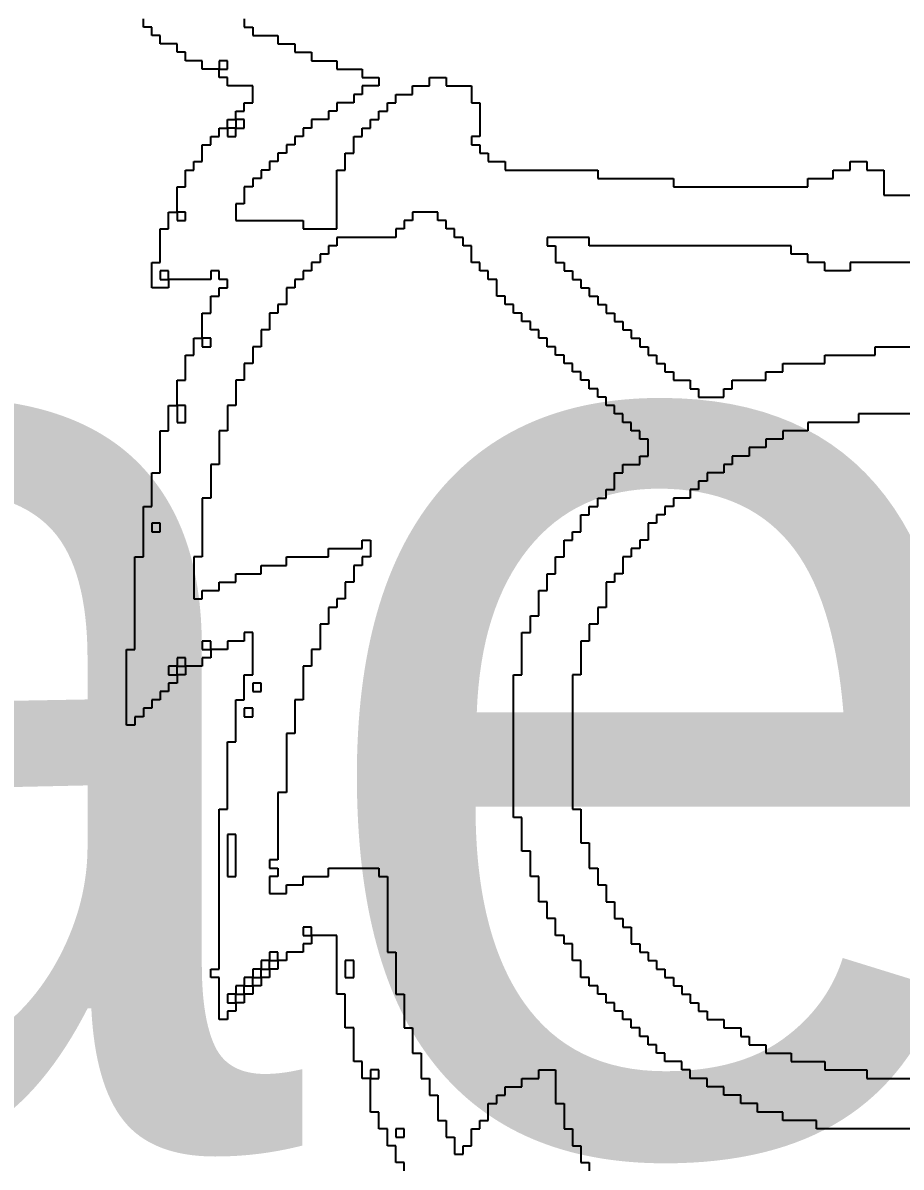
# Model space of a CAD drawing. Header units: millimetres. Extents: x -0.02 to 3.96, y -0.02 to 1.99.
# Drawn here: x 0.2186 to 0.2916, y 0.3942 to 0.4894 of the extents above; entities that cross this region are included whole.
import ezdxf

# ---------------------------------------------------------------- set-up
doc = ezdxf.new("R2010")
doc.units = ezdxf.units.MM
doc.header["$MEASUREMENT"] = 0
doc.layers.add('BottomOverlay', color=54, linetype='Continuous')
doc.layers.add('TopOverlay', color=2, linetype='Continuous')
doc.styles.add('SciFly', font='', dxfattribs={"height": 0.2})
doc.styles.get('SciFly').set_extended_font_data('SciFly')

msp = doc.modelspace()

# ---------------------------------------------------------------- linework, layer by layer
at = {"layer": 'BottomOverlay'}
for p, q in [((0.2286, 0.4891), (0.2286, 0.4898)), ((0.237, 0.4898), (0.237, 0.4891)), ((0.2293, 0.4891), (0.2286, 0.4891)), ((0.2293, 0.4884), (0.2293, 0.4891)), ((0.237, 0.4891), (0.2377, 0.4891)), ((0.2377, 0.4891), (0.2377, 0.4884)), ((0.23, 0.4884), (0.2293, 0.4884)), ((0.23, 0.4877), (0.23, 0.4884)), ((0.2314, 0.4877), (0.23, 0.4877)), ((0.2314, 0.487), (0.2314, 0.4877)), ((0.2377, 0.4884), (0.2398, 0.4884)), ((0.2398, 0.4884), (0.2398, 0.4877)), ((0.2398, 0.4877), (0.2412, 0.4877)), ((0.2412, 0.4877), (0.2412, 0.487)), ((0.2321, 0.487), (0.2314, 0.487)), ((0.2321, 0.4863), (0.2321, 0.487)), ((0.2412, 0.487), (0.2426, 0.487)), ((0.2426, 0.487), (0.2426, 0.4863)), ((0.2335, 0.4863), (0.2321, 0.4863)), ((0.2335, 0.4856), (0.2335, 0.4863)), ((0.2356, 0.4863), (0.2349, 0.4863)), ((0.2349, 0.4863), (0.2349, 0.4856)), ((0.2356, 0.4856), (0.2356, 0.4863)), ((0.2426, 0.4863), (0.2447, 0.4863)), ((0.2447, 0.4863), (0.2447, 0.4856)), ((0.2349, 0.4856), (0.2335, 0.4856)), ((0.2349, 0.4849), (0.2349, 0.4856)), ((0.2349, 0.4856), (0.2356, 0.4856)), ((0.2356, 0.4849), (0.2349, 0.4849)), ((0.2356, 0.4842), (0.2356, 0.4849)), ((0.2447, 0.4856), (0.2468, 0.4856)), ((0.2468, 0.4856), (0.2468, 0.4849)), ((0.2468, 0.4849), (0.2482, 0.4849)), ((0.2482, 0.4849), (0.2482, 0.4842)), ((0.2524, 0.4842), (0.2524, 0.4849)), ((0.2524, 0.4849), (0.2538, 0.4849)), ((0.2538, 0.4849), (0.2538, 0.4842)), ((0.2377, 0.4842), (0.2356, 0.4842)), ((0.2377, 0.4835), (0.2377, 0.4842)), ((0.2482, 0.4842), (0.2468, 0.4842)), ((0.2468, 0.4842), (0.2468, 0.4835)), ((0.251, 0.4835), (0.251, 0.4842)), ((0.251, 0.4842), (0.2524, 0.4842)), ((0.2538, 0.4842), (0.2559, 0.4842)), ((0.2559, 0.4842), (0.2559, 0.4835)), ((0.2377, 0.4828), (0.2377, 0.4835)), ((0.2468, 0.4835), (0.2461, 0.4835)), ((0.2461, 0.4835), (0.2461, 0.4828)), ((0.2496, 0.4828), (0.2496, 0.4835)), ((0.2496, 0.4835), (0.251, 0.4835)), ((0.2559, 0.4835), (0.2559, 0.4828)), ((0.2363, 0.4814), (0.2363, 0.4821)), ((0.2363, 0.4821), (0.237, 0.4821)), ((0.237, 0.4821), (0.237, 0.4828)), ((0.237, 0.4828), (0.2377, 0.4828)), ((0.2447, 0.4821), (0.244, 0.4821)), ((0.244, 0.4821), (0.244, 0.4814)), ((0.2461, 0.4828), (0.2447, 0.4828)), ((0.2447, 0.4828), (0.2447, 0.4821)), ((0.2482, 0.4814), (0.2482, 0.4821)), ((0.2482, 0.4821), (0.2489, 0.4821)), ((0.2489, 0.4821), (0.2489, 0.4828)), ((0.2489, 0.4828), (0.2496, 0.4828)), ((0.2559, 0.4828), (0.2566, 0.4828)), ((0.2566, 0.4828), (0.2566, 0.4821)), ((0.2566, 0.4821), (0.2566, 0.4814)), ((0.2356, 0.4807), (0.2356, 0.4814)), ((0.2356, 0.4814), (0.2363, 0.4814)), ((0.2363, 0.4814), (0.2363, 0.4807)), ((0.237, 0.4814), (0.2363, 0.4814)), ((0.237, 0.4807), (0.237, 0.4814)), ((0.244, 0.4814), (0.2426, 0.4814)), ((0.2426, 0.4814), (0.2426, 0.4807)), ((0.2475, 0.4807), (0.2475, 0.4814)), ((0.2475, 0.4814), (0.2482, 0.4814)), ((0.2566, 0.4814), (0.2566, 0.4807)), ((0.2342, 0.4793), (0.2342, 0.48)), ((0.2342, 0.48), (0.2349, 0.48)), ((0.2349, 0.48), (0.2349, 0.4807)), ((0.2349, 0.4807), (0.2356, 0.4807)), ((0.2356, 0.4807), (0.2356, 0.48)), ((0.2363, 0.4807), (0.2356, 0.4807)), ((0.2356, 0.48), (0.2363, 0.48)), ((0.2363, 0.48), (0.2363, 0.4807)), ((0.2363, 0.4807), (0.237, 0.4807)), ((0.2419, 0.48), (0.2412, 0.48)), ((0.2412, 0.48), (0.2412, 0.4793)), ((0.2426, 0.4807), (0.2419, 0.4807)), ((0.2419, 0.4807), (0.2419, 0.48)), ((0.2461, 0.4793), (0.2461, 0.48)), ((0.2461, 0.48), (0.2468, 0.48)), ((0.2468, 0.48), (0.2468, 0.4807)), ((0.2468, 0.4807), (0.2475, 0.4807)), ((0.2566, 0.48), (0.2559, 0.48)), ((0.2559, 0.48), (0.2559, 0.4793)), ((0.2566, 0.4807), (0.2566, 0.48)), ((0.2335, 0.4786), (0.2335, 0.4793)), ((0.2335, 0.4793), (0.2342, 0.4793)), ((0.2412, 0.4793), (0.2405, 0.4793)), ((0.2405, 0.4793), (0.2405, 0.4786)), ((0.2461, 0.4786), (0.2461, 0.4793)), ((0.2559, 0.4793), (0.2566, 0.4793)), ((0.2566, 0.4793), (0.2566, 0.4786)), ((0.2335, 0.4779), (0.2335, 0.4786)), ((0.2405, 0.4786), (0.2398, 0.4786)), ((0.2398, 0.4786), (0.2398, 0.4779)), ((0.2454, 0.4779), (0.2454, 0.4786)), ((0.2454, 0.4786), (0.2461, 0.4786)), ((0.2566, 0.4786), (0.2573, 0.4786)), ((0.2573, 0.4786), (0.2573, 0.4779)), ((0.2321, 0.4765), (0.2321, 0.4772)), ((0.2321, 0.4772), (0.2328, 0.4772)), ((0.2328, 0.4772), (0.2328, 0.4779)), ((0.2328, 0.4779), (0.2335, 0.4779)), ((0.2391, 0.4772), (0.2384, 0.4772)), ((0.2384, 0.4772), (0.2384, 0.4765)), ((0.2398, 0.4779), (0.2391, 0.4779)), ((0.2391, 0.4779), (0.2391, 0.4772)), ((0.2447, 0.4765), (0.2447, 0.4772)), ((0.2447, 0.4772), (0.2454, 0.4772)), ((0.2454, 0.4772), (0.2454, 0.4779)), ((0.2573, 0.4779), (0.2587, 0.4779)), ((0.2587, 0.4779), (0.2587, 0.4772)), ((0.2587, 0.4772), (0.2664, 0.4772)), ((0.2664, 0.4772), (0.2664, 0.4765)), ((0.286, 0.4765), (0.286, 0.4772)), ((0.286, 0.4772), (0.2874, 0.4772)), ((0.2874, 0.4772), (0.2874, 0.4779)), ((0.2874, 0.4779), (0.2888, 0.4779)), ((0.2888, 0.4779), (0.2888, 0.4772)), ((0.2888, 0.4772), (0.2902, 0.4772)), ((0.2902, 0.4772), (0.2902, 0.4765)), ((0.2321, 0.4758), (0.2321, 0.4765)), ((0.2384, 0.4765), (0.2377, 0.4765)), ((0.2377, 0.4765), (0.2377, 0.4758)), ((0.2447, 0.4758), (0.2447, 0.4765)), ((0.2664, 0.4765), (0.2727, 0.4765)), ((0.2727, 0.4765), (0.2727, 0.4758)), ((0.2839, 0.4758), (0.2839, 0.4765)), ((0.2839, 0.4765), (0.286, 0.4765)), ((0.2902, 0.4765), (0.2902, 0.4758)), ((0.2314, 0.4751), (0.2314, 0.4758)), ((0.2314, 0.4758), (0.2321, 0.4758)), ((0.2377, 0.4758), (0.237, 0.4758)), ((0.237, 0.4758), (0.237, 0.4751)), ((0.2447, 0.4751), (0.2447, 0.4758)), ((0.2727, 0.4758), (0.2839, 0.4758)), ((0.2902, 0.4758), (0.2902, 0.4751)), ((0.2314, 0.4744), (0.2314, 0.4751)), ((0.2314, 0.4737), (0.2314, 0.4744)), ((0.237, 0.4744), (0.2363, 0.4744)), ((0.2363, 0.4744), (0.2363, 0.4737)), ((0.237, 0.4751), (0.237, 0.4744)), ((0.2447, 0.4744), (0.2447, 0.4751)), ((0.2447, 0.4737), (0.2447, 0.4744)), ((0.2902, 0.4751), (0.2951, 0.4751)), ((0.2307, 0.473), (0.2307, 0.4737)), ((0.2307, 0.4737), (0.2314, 0.4737)), ((0.2314, 0.4737), (0.2314, 0.473)), ((0.2321, 0.4737), (0.2314, 0.4737)), ((0.2321, 0.473), (0.2321, 0.4737)), ((0.2363, 0.4737), (0.2363, 0.473)), ((0.2447, 0.473), (0.2447, 0.4737)), ((0.2531, 0.4737), (0.251, 0.4737)), ((0.251, 0.4737), (0.251, 0.473)), ((0.2531, 0.473), (0.2531, 0.4737)), ((0.2307, 0.4723), (0.2307, 0.473)), ((0.2314, 0.473), (0.2321, 0.473)), ((0.2363, 0.473), (0.2419, 0.473)), ((0.2419, 0.473), (0.2419, 0.4723)), ((0.2447, 0.4723), (0.2447, 0.473)), ((0.251, 0.473), (0.2503, 0.473)), ((0.2503, 0.473), (0.2503, 0.4723)), ((0.2538, 0.473), (0.2531, 0.473)), ((0.2538, 0.4723), (0.2538, 0.473)), ((0.23, 0.4716), (0.23, 0.4723)), ((0.23, 0.4723), (0.2307, 0.4723)), ((0.23, 0.4709), (0.23, 0.4716)), ((0.2419, 0.4723), (0.2447, 0.4723)), ((0.2496, 0.4716), (0.2447, 0.4716)), ((0.2447, 0.4716), (0.2447, 0.4709)), ((0.2503, 0.4723), (0.2496, 0.4723)), ((0.2496, 0.4723), (0.2496, 0.4716)), ((0.2545, 0.4723), (0.2538, 0.4723)), ((0.2545, 0.4716), (0.2545, 0.4723)), ((0.2552, 0.4716), (0.2545, 0.4716)), ((0.2552, 0.4709), (0.2552, 0.4716)), ((0.2657, 0.4716), (0.2622, 0.4716)), ((0.2622, 0.4716), (0.2622, 0.4709)), ((0.2657, 0.4709), (0.2657, 0.4716)), ((0.23, 0.4702), (0.23, 0.4709)), ((0.2447, 0.4709), (0.244, 0.4709)), ((0.244, 0.4709), (0.244, 0.4702)), ((0.2559, 0.4709), (0.2552, 0.4709)), ((0.2559, 0.4702), (0.2559, 0.4709)), ((0.2622, 0.4709), (0.2629, 0.4709)), ((0.2629, 0.4709), (0.2629, 0.4702)), ((0.2825, 0.4709), (0.2657, 0.4709)), ((0.2825, 0.4702), (0.2825, 0.4709)), ((0.23, 0.4695), (0.23, 0.4702)), ((0.244, 0.4702), (0.2433, 0.4702)), ((0.2433, 0.4702), (0.2433, 0.4695)), ((0.2559, 0.4695), (0.2559, 0.4702)), ((0.2629, 0.4702), (0.2629, 0.4695)), ((0.2839, 0.4702), (0.2825, 0.4702)), ((0.2839, 0.4695), (0.2839, 0.4702)), ((0.2293, 0.4688), (0.2293, 0.4695)), ((0.2293, 0.4695), (0.23, 0.4695)), ((0.2293, 0.4681), (0.2293, 0.4688)), ((0.2307, 0.4688), (0.23, 0.4688)), ((0.23, 0.4688), (0.23, 0.4681)), ((0.2307, 0.4681), (0.2307, 0.4688)), ((0.2349, 0.4688), (0.2342, 0.4688)), ((0.2342, 0.4688), (0.2342, 0.4681)), ((0.2349, 0.4681), (0.2349, 0.4688)), ((0.2426, 0.4688), (0.2419, 0.4688)), ((0.2419, 0.4688), (0.2419, 0.4681)), ((0.2433, 0.4695), (0.2426, 0.4695)), ((0.2426, 0.4695), (0.2426, 0.4688)), ((0.2566, 0.4695), (0.2559, 0.4695)), ((0.2566, 0.4688), (0.2566, 0.4695)), ((0.2573, 0.4688), (0.2566, 0.4688)), ((0.2573, 0.4681), (0.2573, 0.4688)), ((0.2629, 0.4695), (0.2636, 0.4695)), ((0.2636, 0.4695), (0.2636, 0.4688)), ((0.2636, 0.4688), (0.2643, 0.4688)), ((0.2643, 0.4688), (0.2643, 0.4681)), ((0.2853, 0.4695), (0.2839, 0.4695)), ((0.2853, 0.4688), (0.2853, 0.4695)), ((0.2874, 0.4688), (0.2853, 0.4688)), ((0.2958, 0.4695), (0.2874, 0.4695)), ((0.2874, 0.4695), (0.2874, 0.4688)), ((0.2293, 0.4674), (0.2293, 0.4681)), ((0.23, 0.4681), (0.2307, 0.4681)), ((0.2342, 0.4681), (0.2307, 0.4681)), ((0.2307, 0.4681), (0.2307, 0.4674)), ((0.2356, 0.4681), (0.2349, 0.4681)), ((0.2356, 0.4674), (0.2356, 0.4681)), ((0.2419, 0.4681), (0.2412, 0.4681)), ((0.2412, 0.4681), (0.2412, 0.4674)), ((0.258, 0.4681), (0.2573, 0.4681)), ((0.258, 0.4674), (0.258, 0.4681)), ((0.2643, 0.4681), (0.265, 0.4681)), ((0.265, 0.4681), (0.265, 0.4674)), ((0.2307, 0.4674), (0.2293, 0.4674)), ((0.2342, 0.466), (0.2342, 0.4667)), ((0.2342, 0.4667), (0.2349, 0.4667)), ((0.2349, 0.4667), (0.2349, 0.4674)), ((0.2349, 0.4674), (0.2356, 0.4674)), ((0.2412, 0.4674), (0.2405, 0.4674)), ((0.2405, 0.4674), (0.2405, 0.4667)), ((0.2405, 0.4667), (0.2405, 0.466)), ((0.258, 0.4667), (0.258, 0.4674)), ((0.2587, 0.4667), (0.258, 0.4667)), ((0.2587, 0.466), (0.2587, 0.4667)), ((0.265, 0.4674), (0.2657, 0.4674)), ((0.2657, 0.4674), (0.2657, 0.4667)), ((0.2657, 0.4667), (0.2664, 0.4667)), ((0.2664, 0.4667), (0.2664, 0.466)), ((0.2342, 0.4653), (0.2342, 0.466)), ((0.2405, 0.466), (0.2398, 0.466)), ((0.2398, 0.466), (0.2398, 0.4653)), ((0.2594, 0.466), (0.2587, 0.466)), ((0.2594, 0.4653), (0.2594, 0.466)), ((0.2664, 0.466), (0.2671, 0.466)), ((0.2671, 0.466), (0.2671, 0.4653)), ((0.2335, 0.4646), (0.2335, 0.4653)), ((0.2335, 0.4653), (0.2342, 0.4653)), ((0.2398, 0.4653), (0.2391, 0.4653)), ((0.2391, 0.4653), (0.2391, 0.4646)), ((0.2601, 0.4653), (0.2594, 0.4653)), ((0.2601, 0.4646), (0.2601, 0.4653)), ((0.2671, 0.4653), (0.2678, 0.4653)), ((0.2678, 0.4653), (0.2678, 0.4646)), ((0.2335, 0.4639), (0.2335, 0.4646)), ((0.2335, 0.4632), (0.2335, 0.4639)), ((0.2391, 0.4639), (0.2384, 0.4639)), ((0.2384, 0.4639), (0.2384, 0.4632)), ((0.2391, 0.4646), (0.2391, 0.4639)), ((0.2608, 0.4646), (0.2601, 0.4646)), ((0.2608, 0.4639), (0.2608, 0.4646)), ((0.2615, 0.4639), (0.2608, 0.4639)), ((0.2615, 0.4632), (0.2615, 0.4639)), ((0.2678, 0.4646), (0.2685, 0.4646)), ((0.2685, 0.4646), (0.2685, 0.4639)), ((0.2685, 0.4639), (0.2692, 0.4639)), ((0.2692, 0.4639), (0.2692, 0.4632)), ((0.2328, 0.4625), (0.2328, 0.4632)), ((0.2328, 0.4632), (0.2335, 0.4632)), ((0.2335, 0.4632), (0.2335, 0.4625)), ((0.2342, 0.4632), (0.2335, 0.4632)), ((0.2342, 0.4625), (0.2342, 0.4632)), ((0.2384, 0.4632), (0.2384, 0.4625)), ((0.2622, 0.4632), (0.2615, 0.4632)), ((0.2622, 0.4625), (0.2622, 0.4632)), ((0.2692, 0.4632), (0.2699, 0.4632)), ((0.2699, 0.4632), (0.2699, 0.4625)), ((0.2328, 0.4618), (0.2328, 0.4625)), ((0.2335, 0.4625), (0.2342, 0.4625)), ((0.2384, 0.4625), (0.2377, 0.4625)), ((0.2377, 0.4625), (0.2377, 0.4618)), ((0.2629, 0.4625), (0.2622, 0.4625)), ((0.2629, 0.4618), (0.2629, 0.4625)), ((0.2699, 0.4625), (0.2706, 0.4625)), ((0.2706, 0.4625), (0.2706, 0.4618)), ((0.2895, 0.4618), (0.2895, 0.4625)), ((0.2895, 0.4625), (0.2937, 0.4625)), ((0.2321, 0.4611), (0.2321, 0.4618)), ((0.2321, 0.4618), (0.2328, 0.4618)), ((0.2321, 0.4604), (0.2321, 0.4611)), ((0.2377, 0.4611), (0.237, 0.4611)), ((0.237, 0.4611), (0.237, 0.4604)), ((0.2377, 0.4618), (0.2377, 0.4611)), ((0.2636, 0.4618), (0.2629, 0.4618)), ((0.2636, 0.4611), (0.2636, 0.4618)), ((0.2643, 0.4611), (0.2636, 0.4611)), ((0.2643, 0.4604), (0.2643, 0.4611)), ((0.2706, 0.4618), (0.2713, 0.4618)), ((0.2713, 0.4618), (0.2713, 0.4611)), ((0.2713, 0.4611), (0.272, 0.4611)), ((0.272, 0.4611), (0.272, 0.4604)), ((0.2818, 0.4604), (0.2818, 0.4611)), ((0.2818, 0.4611), (0.2853, 0.4611)), ((0.2853, 0.4611), (0.2853, 0.4618)), ((0.2853, 0.4618), (0.2895, 0.4618)), ((0.2321, 0.4597), (0.2321, 0.4604)), ((0.237, 0.4604), (0.237, 0.4597)), ((0.265, 0.4604), (0.2643, 0.4604)), ((0.265, 0.4597), (0.265, 0.4604)), ((0.272, 0.4604), (0.2727, 0.4604)), ((0.2727, 0.4604), (0.2727, 0.4597)), ((0.2804, 0.4597), (0.2804, 0.4604)), ((0.2804, 0.4604), (0.2818, 0.4604)), ((0.2314, 0.459), (0.2314, 0.4597)), ((0.2314, 0.4597), (0.2321, 0.4597)), ((0.237, 0.4597), (0.2363, 0.4597)), ((0.2363, 0.4597), (0.2363, 0.459)), ((0.2657, 0.4597), (0.265, 0.4597)), ((0.2657, 0.459), (0.2657, 0.4597)), ((0.2727, 0.4597), (0.2741, 0.4597)), ((0.2741, 0.4597), (0.2741, 0.459)), ((0.2776, 0.459), (0.2776, 0.4597)), ((0.2776, 0.4597), (0.2804, 0.4597)), ((0.2314, 0.4583), (0.2314, 0.459)), ((0.2314, 0.4576), (0.2314, 0.4583)), ((0.2363, 0.459), (0.2363, 0.4583)), ((0.2363, 0.4583), (0.2363, 0.4576)), ((0.2664, 0.459), (0.2657, 0.459)), ((0.2664, 0.4583), (0.2664, 0.459)), ((0.2671, 0.4583), (0.2664, 0.4583)), ((0.2671, 0.4576), (0.2671, 0.4583)), ((0.2741, 0.459), (0.2748, 0.459)), ((0.2748, 0.459), (0.2748, 0.4583)), ((0.2748, 0.4583), (0.2769, 0.4583)), ((0.2769, 0.4583), (0.2769, 0.459)), ((0.2769, 0.459), (0.2776, 0.459)), ((0.2307, 0.4569), (0.2307, 0.4576)), ((0.2307, 0.4576), (0.2314, 0.4576)), ((0.2314, 0.4576), (0.2314, 0.4569)), ((0.2321, 0.4576), (0.2314, 0.4576)), ((0.2321, 0.4569), (0.2321, 0.4576)), ((0.2363, 0.4576), (0.2356, 0.4576)), ((0.2356, 0.4576), (0.2356, 0.4569)), ((0.2678, 0.4576), (0.2671, 0.4576)), ((0.2678, 0.4569), (0.2678, 0.4576)), ((0.2307, 0.4562), (0.2307, 0.4569)), ((0.2307, 0.4555), (0.2307, 0.4562)), ((0.2314, 0.4569), (0.2314, 0.4562)), ((0.2314, 0.4562), (0.2321, 0.4562)), ((0.2321, 0.4562), (0.2321, 0.4569)), ((0.2356, 0.4569), (0.2356, 0.4562)), ((0.2356, 0.4562), (0.2356, 0.4555)), ((0.2685, 0.4569), (0.2678, 0.4569)), ((0.2685, 0.4562), (0.2685, 0.4569)), ((0.2692, 0.4562), (0.2685, 0.4562)), ((0.2692, 0.4555), (0.2692, 0.4562)), ((0.2881, 0.4562), (0.2839, 0.4562)), ((0.2839, 0.4562), (0.2839, 0.4555)), ((0.2937, 0.4569), (0.2881, 0.4569)), ((0.2881, 0.4569), (0.2881, 0.4562)), ((0.23, 0.4548), (0.23, 0.4555)), ((0.23, 0.4555), (0.2307, 0.4555)), ((0.2356, 0.4555), (0.2349, 0.4555)), ((0.2349, 0.4555), (0.2349, 0.4548)), ((0.2699, 0.4555), (0.2692, 0.4555)), ((0.2699, 0.4548), (0.2699, 0.4555)), ((0.2839, 0.4555), (0.2818, 0.4555)), ((0.2818, 0.4555), (0.2818, 0.4548)), ((0.23, 0.4541), (0.23, 0.4548)), ((0.2349, 0.4548), (0.2349, 0.4541)), ((0.2706, 0.4548), (0.2699, 0.4548)), ((0.2706, 0.4541), (0.2706, 0.4548)), ((0.2818, 0.4548), (0.2804, 0.4548)), ((0.2804, 0.4548), (0.2804, 0.4541)), ((0.23, 0.4534), (0.23, 0.4541)), ((0.23, 0.4527), (0.23, 0.4534)), ((0.2349, 0.4541), (0.2349, 0.4534)), ((0.2349, 0.4534), (0.2349, 0.4527)), ((0.2699, 0.4527), (0.2699, 0.4534)), ((0.2699, 0.4534), (0.2706, 0.4534)), ((0.2706, 0.4534), (0.2706, 0.4541)), ((0.279, 0.4534), (0.2776, 0.4534)), ((0.2776, 0.4534), (0.2776, 0.4527)), ((0.2804, 0.4541), (0.279, 0.4541)), ((0.279, 0.4541), (0.279, 0.4534)), ((0.23, 0.452), (0.23, 0.4527)), ((0.2349, 0.4527), (0.2342, 0.4527)), ((0.2342, 0.4527), (0.2342, 0.452)), ((0.2685, 0.452), (0.2685, 0.4527)), ((0.2685, 0.4527), (0.2699, 0.4527)), ((0.2776, 0.4527), (0.2769, 0.4527)), ((0.2769, 0.4527), (0.2769, 0.452)), ((0.2293, 0.4513), (0.2293, 0.452)), ((0.2293, 0.452), (0.23, 0.452)), ((0.2342, 0.452), (0.2342, 0.4513)), ((0.2678, 0.4513), (0.2678, 0.452)), ((0.2678, 0.452), (0.2685, 0.452)), ((0.2769, 0.452), (0.2755, 0.452)), ((0.2755, 0.452), (0.2755, 0.4513)), ((0.2293, 0.4506), (0.2293, 0.4513)), ((0.2293, 0.4499), (0.2293, 0.4506)), ((0.2342, 0.4513), (0.2342, 0.4506)), ((0.2342, 0.4506), (0.2342, 0.4499)), ((0.2671, 0.4499), (0.2671, 0.4506)), ((0.2671, 0.4506), (0.2678, 0.4506)), ((0.2678, 0.4506), (0.2678, 0.4513)), ((0.2748, 0.4506), (0.2741, 0.4506)), ((0.2741, 0.4506), (0.2741, 0.4499)), ((0.2755, 0.4513), (0.2748, 0.4513)), ((0.2748, 0.4513), (0.2748, 0.4506)), ((0.2293, 0.4492), (0.2293, 0.4499)), ((0.2342, 0.4499), (0.2335, 0.4499)), ((0.2335, 0.4499), (0.2335, 0.4492)), ((0.2664, 0.4492), (0.2664, 0.4499)), ((0.2664, 0.4499), (0.2671, 0.4499)), ((0.2741, 0.4499), (0.2727, 0.4499)), ((0.2727, 0.4499), (0.2727, 0.4492)), ((0.2286, 0.4485), (0.2286, 0.4492)), ((0.2286, 0.4492), (0.2293, 0.4492)), ((0.2335, 0.4492), (0.2335, 0.4485)), ((0.2657, 0.4485), (0.2657, 0.4492)), ((0.2657, 0.4492), (0.2664, 0.4492)), ((0.2727, 0.4492), (0.272, 0.4492)), ((0.272, 0.4492), (0.272, 0.4485)), ((0.2286, 0.4478), (0.2286, 0.4485)), ((0.2286, 0.4471), (0.2286, 0.4478)), ((0.23, 0.4478), (0.2293, 0.4478)), ((0.2293, 0.4478), (0.2293, 0.4471)), ((0.23, 0.4471), (0.23, 0.4478)), ((0.2335, 0.4485), (0.2335, 0.4478)), ((0.2335, 0.4478), (0.2335, 0.4471)), ((0.265, 0.4478), (0.265, 0.4485)), ((0.265, 0.4485), (0.2657, 0.4485)), ((0.265, 0.4471), (0.265, 0.4478)), ((0.2713, 0.4478), (0.2706, 0.4478)), ((0.2706, 0.4478), (0.2706, 0.4471)), ((0.272, 0.4485), (0.2713, 0.4485)), ((0.2713, 0.4485), (0.2713, 0.4478)), ((0.2286, 0.4464), (0.2286, 0.4471)), ((0.2293, 0.4471), (0.23, 0.4471)), ((0.2335, 0.4471), (0.2335, 0.4464)), ((0.2643, 0.4464), (0.2643, 0.4471)), ((0.2643, 0.4471), (0.265, 0.4471)), ((0.2706, 0.4471), (0.2706, 0.4464)), ((0.2286, 0.4457), (0.2286, 0.4464)), ((0.2286, 0.445), (0.2286, 0.4457)), ((0.2335, 0.4464), (0.2335, 0.4457)), ((0.2335, 0.4457), (0.2335, 0.445)), ((0.244, 0.445), (0.244, 0.4457)), ((0.244, 0.4457), (0.2468, 0.4457)), ((0.2468, 0.4457), (0.2468, 0.4464)), ((0.2468, 0.4464), (0.2475, 0.4464)), ((0.2475, 0.4464), (0.2475, 0.4457)), ((0.2475, 0.4457), (0.2475, 0.445)), ((0.2636, 0.4457), (0.2636, 0.4464)), ((0.2636, 0.4464), (0.2643, 0.4464)), ((0.2636, 0.445), (0.2636, 0.4457)), ((0.2699, 0.4457), (0.2692, 0.4457)), ((0.2692, 0.4457), (0.2692, 0.445)), ((0.2706, 0.4464), (0.2699, 0.4464)), ((0.2699, 0.4464), (0.2699, 0.4457)), ((0.2279, 0.4443), (0.2279, 0.445)), ((0.2279, 0.445), (0.2286, 0.445)), ((0.2335, 0.445), (0.2328, 0.445)), ((0.2328, 0.445), (0.2328, 0.4443)), ((0.2405, 0.4443), (0.2405, 0.445)), ((0.2405, 0.445), (0.244, 0.445)), ((0.2475, 0.445), (0.2468, 0.445)), ((0.2468, 0.445), (0.2468, 0.4443)), ((0.2629, 0.4443), (0.2629, 0.445)), ((0.2629, 0.445), (0.2636, 0.445)), ((0.2692, 0.445), (0.2685, 0.445)), ((0.2685, 0.445), (0.2685, 0.4443)), ((0.2279, 0.4436), (0.2279, 0.4443)), ((0.2328, 0.4443), (0.2328, 0.4436)), ((0.2384, 0.4436), (0.2384, 0.4443)), ((0.2384, 0.4443), (0.2405, 0.4443)), ((0.2468, 0.4443), (0.2461, 0.4443)), ((0.2461, 0.4443), (0.2461, 0.4436)), ((0.2629, 0.4436), (0.2629, 0.4443)), ((0.2685, 0.4443), (0.2685, 0.4436)), ((0.2279, 0.4429), (0.2279, 0.4436)), ((0.2279, 0.4422), (0.2279, 0.4429)), ((0.2328, 0.4436), (0.2328, 0.4429)), ((0.2328, 0.4429), (0.2328, 0.4422)), ((0.2349, 0.4422), (0.2349, 0.4429)), ((0.2349, 0.4429), (0.2363, 0.4429)), ((0.2363, 0.4429), (0.2363, 0.4436)), ((0.2363, 0.4436), (0.2384, 0.4436)), ((0.2461, 0.4429), (0.2454, 0.4429)), ((0.2454, 0.4429), (0.2454, 0.4422)), ((0.2461, 0.4436), (0.2461, 0.4429)), ((0.2622, 0.4429), (0.2622, 0.4436)), ((0.2622, 0.4436), (0.2629, 0.4436)), ((0.2622, 0.4422), (0.2622, 0.4429)), ((0.2678, 0.4429), (0.2671, 0.4429)), ((0.2671, 0.4429), (0.2671, 0.4422)), ((0.2685, 0.4436), (0.2678, 0.4436)), ((0.2678, 0.4436), (0.2678, 0.4429)), ((0.2279, 0.4415), (0.2279, 0.4422)), ((0.2328, 0.4422), (0.2328, 0.4415)), ((0.2335, 0.4415), (0.2335, 0.4422)), ((0.2335, 0.4422), (0.2349, 0.4422)), ((0.2454, 0.4422), (0.2454, 0.4415)), ((0.2615, 0.4415), (0.2615, 0.4422)), ((0.2615, 0.4422), (0.2622, 0.4422)), ((0.2671, 0.4422), (0.2671, 0.4415)), ((0.2279, 0.4408), (0.2279, 0.4415)), ((0.2328, 0.4415), (0.2335, 0.4415)), ((0.2454, 0.4415), (0.2447, 0.4415)), ((0.2447, 0.4415), (0.2447, 0.4408)), ((0.2615, 0.4408), (0.2615, 0.4415)), ((0.2671, 0.4415), (0.2671, 0.4408)), ((0.2279, 0.4401), (0.2279, 0.4408)), ((0.2279, 0.4394), (0.2279, 0.4401)), ((0.2447, 0.4408), (0.244, 0.4408)), ((0.244, 0.4408), (0.244, 0.4401)), ((0.244, 0.4401), (0.244, 0.4394)), ((0.2608, 0.4394), (0.2608, 0.4401)), ((0.2608, 0.4401), (0.2615, 0.4401)), ((0.2615, 0.4401), (0.2615, 0.4408)), ((0.2671, 0.4408), (0.2664, 0.4408)), ((0.2664, 0.4408), (0.2664, 0.4401)), ((0.2664, 0.4401), (0.2664, 0.4394)), ((0.2279, 0.4387), (0.2279, 0.4394)), ((0.244, 0.4394), (0.2433, 0.4394)), ((0.2433, 0.4394), (0.2433, 0.4387)), ((0.2608, 0.4387), (0.2608, 0.4394)), ((0.2664, 0.4394), (0.2657, 0.4394)), ((0.2657, 0.4394), (0.2657, 0.4387)), ((0.2279, 0.438), (0.2279, 0.4387)), ((0.2377, 0.4387), (0.237, 0.4387)), ((0.237, 0.4387), (0.237, 0.438)), ((0.2377, 0.438), (0.2377, 0.4387)), ((0.2433, 0.4387), (0.2433, 0.438)), ((0.2601, 0.438), (0.2601, 0.4387)), ((0.2601, 0.4387), (0.2608, 0.4387)), ((0.2657, 0.4387), (0.2657, 0.438)), ((0.2272, 0.4366), (0.2272, 0.4373)), ((0.2272, 0.4373), (0.2279, 0.4373)), ((0.2279, 0.4373), (0.2279, 0.438)), ((0.2342, 0.438), (0.2335, 0.438)), ((0.2335, 0.438), (0.2335, 0.4373)), ((0.2335, 0.4373), (0.2342, 0.4373)), ((0.2342, 0.4373), (0.2342, 0.438)), ((0.2356, 0.4373), (0.2342, 0.4373)), ((0.2342, 0.4373), (0.2342, 0.4366)), ((0.237, 0.438), (0.2356, 0.438)), ((0.2356, 0.438), (0.2356, 0.4373)), ((0.2377, 0.4373), (0.2377, 0.438)), ((0.2377, 0.4366), (0.2377, 0.4373)), ((0.2433, 0.4373), (0.2426, 0.4373)), ((0.2426, 0.4373), (0.2426, 0.4366)), ((0.2433, 0.438), (0.2433, 0.4373)), ((0.2601, 0.4373), (0.2601, 0.438)), ((0.2601, 0.4366), (0.2601, 0.4373)), ((0.2657, 0.438), (0.265, 0.438)), ((0.265, 0.438), (0.265, 0.4373)), ((0.265, 0.4373), (0.265, 0.4366)), ((0.2272, 0.4359), (0.2272, 0.4366)), ((0.2321, 0.4366), (0.2314, 0.4366)), ((0.2314, 0.4366), (0.2314, 0.4359)), ((0.2321, 0.4359), (0.2321, 0.4366)), ((0.2342, 0.4366), (0.2335, 0.4366)), ((0.2335, 0.4366), (0.2335, 0.4359)), ((0.2377, 0.4359), (0.2377, 0.4366)), ((0.2426, 0.4366), (0.2426, 0.4359)), ((0.2601, 0.4359), (0.2601, 0.4366)), ((0.265, 0.4366), (0.265, 0.4359)), ((0.2272, 0.4352), (0.2272, 0.4359)), ((0.2314, 0.4359), (0.2307, 0.4359)), ((0.2307, 0.4359), (0.2307, 0.4352)), ((0.2314, 0.4359), (0.2321, 0.4359)), ((0.2314, 0.4352), (0.2314, 0.4359)), ((0.2335, 0.4359), (0.2321, 0.4359)), ((0.2321, 0.4359), (0.2321, 0.4352)), ((0.2377, 0.4352), (0.2377, 0.4359)), ((0.2426, 0.4359), (0.2419, 0.4359)), ((0.2419, 0.4359), (0.2419, 0.4352)), ((0.2601, 0.4352), (0.2601, 0.4359)), ((0.265, 0.4359), (0.265, 0.4352)), ((0.2272, 0.4345), (0.2272, 0.4352)), ((0.2272, 0.4338), (0.2272, 0.4345)), ((0.2307, 0.4352), (0.2314, 0.4352)), ((0.2314, 0.4345), (0.2307, 0.4345)), ((0.2307, 0.4345), (0.2307, 0.4338)), ((0.2321, 0.4352), (0.2314, 0.4352)), ((0.2314, 0.4352), (0.2314, 0.4345)), ((0.237, 0.4345), (0.237, 0.4352)), ((0.237, 0.4352), (0.2377, 0.4352)), ((0.237, 0.4338), (0.237, 0.4345)), ((0.2384, 0.4345), (0.2377, 0.4345)), ((0.2377, 0.4345), (0.2377, 0.4338)), ((0.2384, 0.4338), (0.2384, 0.4345)), ((0.2419, 0.4352), (0.2419, 0.4345)), ((0.2419, 0.4345), (0.2419, 0.4338)), ((0.2594, 0.4345), (0.2594, 0.4352)), ((0.2594, 0.4352), (0.2601, 0.4352)), ((0.2594, 0.4338), (0.2594, 0.4345)), ((0.265, 0.4352), (0.2643, 0.4352)), ((0.2643, 0.4352), (0.2643, 0.4345)), ((0.2643, 0.4345), (0.2643, 0.4338)), ((0.2272, 0.4331), (0.2272, 0.4338)), ((0.2307, 0.4338), (0.23, 0.4338)), ((0.23, 0.4338), (0.23, 0.4331)), ((0.237, 0.4331), (0.237, 0.4338)), ((0.2377, 0.4338), (0.2384, 0.4338)), ((0.2419, 0.4338), (0.2419, 0.4331)), ((0.2594, 0.4331), (0.2594, 0.4338)), ((0.2643, 0.4338), (0.2643, 0.4331)), ((0.2272, 0.4324), (0.2272, 0.4331)), ((0.2272, 0.4317), (0.2272, 0.4324)), ((0.2293, 0.4324), (0.2286, 0.4324)), ((0.2286, 0.4324), (0.2286, 0.4317)), ((0.23, 0.4331), (0.2293, 0.4331)), ((0.2293, 0.4331), (0.2293, 0.4324)), ((0.2363, 0.4324), (0.2363, 0.4331)), ((0.2363, 0.4331), (0.237, 0.4331)), ((0.2363, 0.4317), (0.2363, 0.4324)), ((0.2377, 0.4324), (0.237, 0.4324)), ((0.237, 0.4324), (0.237, 0.4317)), ((0.2377, 0.4317), (0.2377, 0.4324)), ((0.2419, 0.4331), (0.2412, 0.4331)), ((0.2412, 0.4331), (0.2412, 0.4324)), ((0.2412, 0.4324), (0.2412, 0.4317)), ((0.2594, 0.4324), (0.2594, 0.4331)), ((0.2594, 0.4317), (0.2594, 0.4324)), ((0.2643, 0.4331), (0.2643, 0.4324)), ((0.2643, 0.4324), (0.2643, 0.4317)), ((0.2272, 0.431), (0.2272, 0.4317)), ((0.2286, 0.4317), (0.2279, 0.4317)), ((0.2279, 0.4317), (0.2279, 0.431)), ((0.2363, 0.431), (0.2363, 0.4317)), ((0.237, 0.4317), (0.2377, 0.4317)), ((0.2412, 0.4317), (0.2412, 0.431)), ((0.2594, 0.431), (0.2594, 0.4317)), ((0.2643, 0.4317), (0.2643, 0.431)), ((0.2279, 0.431), (0.2272, 0.431)), ((0.2363, 0.4303), (0.2363, 0.431)), ((0.2412, 0.431), (0.2412, 0.4303)), ((0.2594, 0.4303), (0.2594, 0.431)), ((0.2643, 0.431), (0.2643, 0.4303)), ((0.2356, 0.4289), (0.2356, 0.4296)), ((0.2356, 0.4296), (0.2363, 0.4296)), ((0.2363, 0.4296), (0.2363, 0.4303)), ((0.2412, 0.4303), (0.2405, 0.4303)), ((0.2405, 0.4303), (0.2405, 0.4296)), ((0.2405, 0.4296), (0.2405, 0.4289)), ((0.2594, 0.4296), (0.2594, 0.4303)), ((0.2594, 0.4289), (0.2594, 0.4296)), ((0.2643, 0.4303), (0.2643, 0.4296)), ((0.2643, 0.4296), (0.2643, 0.4289)), ((0.2356, 0.4282), (0.2356, 0.4289)), ((0.2405, 0.4289), (0.2405, 0.4282)), ((0.2594, 0.4282), (0.2594, 0.4289)), ((0.2643, 0.4289), (0.2643, 0.4282)), ((0.2356, 0.4275), (0.2356, 0.4282)), ((0.2405, 0.4282), (0.2405, 0.4275)), ((0.2594, 0.4275), (0.2594, 0.4282)), ((0.2643, 0.4282), (0.2643, 0.4275)), ((0.2356, 0.4268), (0.2356, 0.4275)), ((0.2356, 0.4261), (0.2356, 0.4268)), ((0.2405, 0.4275), (0.2405, 0.4268)), ((0.2405, 0.4268), (0.2405, 0.4261)), ((0.2594, 0.4268), (0.2594, 0.4275)), ((0.2594, 0.4261), (0.2594, 0.4268)), ((0.2643, 0.4275), (0.2643, 0.4268)), ((0.2643, 0.4268), (0.2643, 0.4261)), ((0.2356, 0.4254), (0.2356, 0.4261)), ((0.2405, 0.4261), (0.2405, 0.4254)), ((0.2594, 0.4254), (0.2594, 0.4261)), ((0.2643, 0.4261), (0.2643, 0.4254)), ((0.2356, 0.4247), (0.2356, 0.4254)), ((0.2405, 0.4254), (0.2398, 0.4254)), ((0.2398, 0.4254), (0.2398, 0.4247)), ((0.2594, 0.4247), (0.2594, 0.4254)), ((0.2643, 0.4254), (0.2643, 0.4247)), ((0.2349, 0.4233), (0.2349, 0.424)), ((0.2349, 0.424), (0.2356, 0.424)), ((0.2356, 0.424), (0.2356, 0.4247)), ((0.2398, 0.4247), (0.2398, 0.424)), ((0.2398, 0.424), (0.2398, 0.4233)), ((0.2594, 0.424), (0.2594, 0.4247)), ((0.2594, 0.4233), (0.2594, 0.424)), ((0.2643, 0.4247), (0.2643, 0.424)), ((0.2643, 0.424), (0.265, 0.424)), ((0.265, 0.424), (0.265, 0.4233)), ((0.2349, 0.4226), (0.2349, 0.4233)), ((0.2398, 0.4233), (0.2398, 0.4226)), ((0.2601, 0.4233), (0.2594, 0.4233)), ((0.2601, 0.4226), (0.2601, 0.4233)), ((0.265, 0.4233), (0.265, 0.4226)), ((0.2349, 0.4219), (0.2349, 0.4226)), ((0.2349, 0.4212), (0.2349, 0.4219)), ((0.2363, 0.4219), (0.2356, 0.4219)), ((0.2356, 0.4219), (0.2356, 0.4212)), ((0.2363, 0.4212), (0.2363, 0.4219)), ((0.2398, 0.4226), (0.2398, 0.4219)), ((0.2398, 0.4219), (0.2398, 0.4212)), ((0.2601, 0.4219), (0.2601, 0.4226)), ((0.2601, 0.4212), (0.2601, 0.4219)), ((0.265, 0.4226), (0.265, 0.4219)), ((0.265, 0.4219), (0.265, 0.4212)), ((0.2349, 0.4205), (0.2349, 0.4212)), ((0.2356, 0.4212), (0.2356, 0.4205)), ((0.2363, 0.4205), (0.2363, 0.4212)), ((0.2398, 0.4212), (0.2398, 0.4205)), ((0.2601, 0.4205), (0.2601, 0.4212)), ((0.265, 0.4212), (0.2657, 0.4212)), ((0.2657, 0.4212), (0.2657, 0.4205)), ((0.2349, 0.4198), (0.2349, 0.4205)), ((0.2356, 0.4205), (0.2356, 0.4198)), ((0.2363, 0.4198), (0.2363, 0.4205)), ((0.2398, 0.4205), (0.2398, 0.4198)), ((0.2608, 0.4205), (0.2601, 0.4205)), ((0.2608, 0.4198), (0.2608, 0.4205)), ((0.2657, 0.4205), (0.2657, 0.4198)), ((0.2349, 0.4191), (0.2349, 0.4198)), ((0.2349, 0.4184), (0.2349, 0.4191)), ((0.2356, 0.4198), (0.2356, 0.4191)), ((0.2356, 0.4191), (0.2356, 0.4184)), ((0.2363, 0.4191), (0.2363, 0.4198)), ((0.2363, 0.4184), (0.2363, 0.4191)), ((0.2398, 0.4198), (0.2391, 0.4198)), ((0.2391, 0.4198), (0.2391, 0.4191)), ((0.2391, 0.4191), (0.2398, 0.4191)), ((0.2398, 0.4191), (0.2398, 0.4184)), ((0.244, 0.4184), (0.244, 0.4191)), ((0.244, 0.4191), (0.2482, 0.4191)), ((0.2482, 0.4191), (0.2482, 0.4184)), ((0.2608, 0.4191), (0.2608, 0.4198)), ((0.2608, 0.4184), (0.2608, 0.4191)), ((0.2657, 0.4198), (0.2657, 0.4191)), ((0.2657, 0.4191), (0.2664, 0.4191)), ((0.2664, 0.4191), (0.2664, 0.4184)), ((0.2349, 0.4177), (0.2349, 0.4184)), ((0.2356, 0.4184), (0.2363, 0.4184)), ((0.2398, 0.4184), (0.2391, 0.4184)), ((0.2391, 0.4184), (0.2391, 0.4177)), ((0.2419, 0.4177), (0.2419, 0.4184)), ((0.2419, 0.4184), (0.244, 0.4184)), ((0.2482, 0.4184), (0.2489, 0.4184)), ((0.2489, 0.4184), (0.2489, 0.4177)), ((0.2615, 0.4184), (0.2608, 0.4184)), ((0.2615, 0.4177), (0.2615, 0.4184)), ((0.2664, 0.4184), (0.2664, 0.4177)), ((0.2349, 0.417), (0.2349, 0.4177)), ((0.2391, 0.4177), (0.2391, 0.417)), ((0.2405, 0.417), (0.2405, 0.4177)), ((0.2405, 0.4177), (0.2419, 0.4177)), ((0.2489, 0.4177), (0.2489, 0.417)), ((0.2615, 0.417), (0.2615, 0.4177)), ((0.2664, 0.4177), (0.2671, 0.4177)), ((0.2671, 0.4177), (0.2671, 0.417)), ((0.2349, 0.4163), (0.2349, 0.417)), ((0.2349, 0.4156), (0.2349, 0.4163)), ((0.2391, 0.417), (0.2405, 0.417)), ((0.2489, 0.417), (0.2489, 0.4163)), ((0.2489, 0.4163), (0.2489, 0.4156)), ((0.2615, 0.4163), (0.2615, 0.417)), ((0.2622, 0.4163), (0.2615, 0.4163)), ((0.2622, 0.4156), (0.2622, 0.4163)), ((0.2671, 0.417), (0.2671, 0.4163)), ((0.2671, 0.4163), (0.2678, 0.4163)), ((0.2678, 0.4163), (0.2678, 0.4156)), ((0.2349, 0.4149), (0.2349, 0.4156)), ((0.2489, 0.4156), (0.2489, 0.4149)), ((0.2622, 0.4149), (0.2622, 0.4156)), ((0.2678, 0.4156), (0.2678, 0.4149)), ((0.2349, 0.4142), (0.2349, 0.4149)), ((0.2489, 0.4149), (0.2489, 0.4142)), ((0.2629, 0.4149), (0.2622, 0.4149)), ((0.2629, 0.4142), (0.2629, 0.4149)), ((0.2678, 0.4149), (0.2685, 0.4149)), ((0.2685, 0.4149), (0.2685, 0.4142)), ((0.2349, 0.4135), (0.2349, 0.4142)), ((0.2349, 0.4128), (0.2349, 0.4135)), ((0.2426, 0.4142), (0.2419, 0.4142)), ((0.2419, 0.4142), (0.2419, 0.4135)), ((0.2419, 0.4135), (0.2426, 0.4135)), ((0.2426, 0.4135), (0.2426, 0.4142)), ((0.2447, 0.4135), (0.2426, 0.4135)), ((0.2426, 0.4135), (0.2426, 0.4128)), ((0.2447, 0.4128), (0.2447, 0.4135)), ((0.2489, 0.4142), (0.2489, 0.4135)), ((0.2489, 0.4135), (0.2489, 0.4128)), ((0.2629, 0.4135), (0.2629, 0.4142)), ((0.2636, 0.4135), (0.2629, 0.4135)), ((0.2636, 0.4128), (0.2636, 0.4135)), ((0.2685, 0.4142), (0.2692, 0.4142)), ((0.2692, 0.4142), (0.2692, 0.4135)), ((0.2692, 0.4135), (0.2692, 0.4128)), ((0.2349, 0.4121), (0.2349, 0.4128)), ((0.2426, 0.4128), (0.2419, 0.4128)), ((0.2419, 0.4128), (0.2419, 0.4121)), ((0.2447, 0.4121), (0.2447, 0.4128)), ((0.2489, 0.4128), (0.2489, 0.4121)), ((0.2643, 0.4128), (0.2636, 0.4128)), ((0.2643, 0.4121), (0.2643, 0.4128)), ((0.2692, 0.4128), (0.2699, 0.4128)), ((0.2699, 0.4128), (0.2699, 0.4121)), ((0.2349, 0.4114), (0.2349, 0.4121)), ((0.2398, 0.4121), (0.2391, 0.4121)), ((0.2391, 0.4121), (0.2391, 0.4114)), ((0.2398, 0.4114), (0.2398, 0.4121)), ((0.2419, 0.4121), (0.2405, 0.4121)), ((0.2405, 0.4121), (0.2405, 0.4114)), ((0.2447, 0.4114), (0.2447, 0.4121)), ((0.2489, 0.4121), (0.2496, 0.4121)), ((0.2496, 0.4121), (0.2496, 0.4114)), ((0.2643, 0.4114), (0.2643, 0.4121)), ((0.2699, 0.4121), (0.2706, 0.4121)), ((0.2706, 0.4121), (0.2706, 0.4114)), ((0.2342, 0.41), (0.2342, 0.4107)), ((0.2342, 0.4107), (0.2349, 0.4107)), ((0.2349, 0.4107), (0.2349, 0.4114)), ((0.2384, 0.4107), (0.2377, 0.4107)), ((0.2377, 0.4107), (0.2377, 0.41)), ((0.2391, 0.4114), (0.2384, 0.4114)), ((0.2384, 0.4114), (0.2384, 0.4107)), ((0.2384, 0.4107), (0.2391, 0.4107)), ((0.2384, 0.41), (0.2384, 0.4107)), ((0.2391, 0.4114), (0.2398, 0.4114)), ((0.2391, 0.4107), (0.2391, 0.4114)), ((0.2398, 0.4107), (0.2391, 0.4107)), ((0.2391, 0.4107), (0.2391, 0.41)), ((0.2405, 0.4114), (0.2398, 0.4114)), ((0.2398, 0.4114), (0.2398, 0.4107)), ((0.2447, 0.4107), (0.2447, 0.4114)), ((0.2447, 0.41), (0.2447, 0.4107)), ((0.2461, 0.4114), (0.2454, 0.4114)), ((0.2454, 0.4114), (0.2454, 0.4107)), ((0.2454, 0.4107), (0.2454, 0.41)), ((0.2461, 0.4107), (0.2461, 0.4114)), ((0.2461, 0.41), (0.2461, 0.4107)), ((0.2496, 0.4114), (0.2496, 0.4107)), ((0.2496, 0.4107), (0.2496, 0.41)), ((0.265, 0.4114), (0.2643, 0.4114)), ((0.265, 0.4107), (0.265, 0.4114)), ((0.265, 0.41), (0.265, 0.4107)), ((0.2706, 0.4114), (0.2713, 0.4114)), ((0.2713, 0.4114), (0.2713, 0.4107)), ((0.2713, 0.4107), (0.272, 0.4107)), ((0.272, 0.4107), (0.272, 0.41)), ((0.2349, 0.41), (0.2342, 0.41)), ((0.2349, 0.4093), (0.2349, 0.41)), ((0.2377, 0.41), (0.237, 0.41)), ((0.237, 0.41), (0.237, 0.4093)), ((0.2377, 0.41), (0.2384, 0.41)), ((0.2377, 0.4093), (0.2377, 0.41)), ((0.2391, 0.41), (0.2384, 0.41)), ((0.2384, 0.41), (0.2384, 0.4093)), ((0.2447, 0.4093), (0.2447, 0.41)), ((0.2454, 0.41), (0.2461, 0.41)), ((0.2496, 0.41), (0.2496, 0.4093)), ((0.2657, 0.41), (0.265, 0.41)), ((0.2657, 0.4093), (0.2657, 0.41)), ((0.272, 0.41), (0.2727, 0.41)), ((0.2727, 0.41), (0.2727, 0.4093)), ((0.2349, 0.4086), (0.2349, 0.4093)), ((0.2349, 0.4079), (0.2349, 0.4086)), ((0.2363, 0.4086), (0.2356, 0.4086)), ((0.2356, 0.4086), (0.2356, 0.4079)), ((0.237, 0.4093), (0.2363, 0.4093)), ((0.2363, 0.4093), (0.2363, 0.4086)), ((0.2363, 0.4086), (0.237, 0.4086)), ((0.2363, 0.4079), (0.2363, 0.4086)), ((0.237, 0.4093), (0.2377, 0.4093)), ((0.237, 0.4086), (0.237, 0.4093)), ((0.2377, 0.4086), (0.237, 0.4086)), ((0.237, 0.4086), (0.237, 0.4079)), ((0.2384, 0.4093), (0.2377, 0.4093)), ((0.2377, 0.4093), (0.2377, 0.4086)), ((0.2447, 0.4086), (0.2447, 0.4093)), ((0.2454, 0.4086), (0.2447, 0.4086)), ((0.2454, 0.4079), (0.2454, 0.4086)), ((0.2496, 0.4093), (0.2496, 0.4086)), ((0.2496, 0.4086), (0.2503, 0.4086)), ((0.2503, 0.4086), (0.2503, 0.4079)), ((0.2664, 0.4093), (0.2657, 0.4093)), ((0.2664, 0.4086), (0.2664, 0.4093)), ((0.2671, 0.4086), (0.2664, 0.4086)), ((0.2671, 0.4079), (0.2671, 0.4086)), ((0.2727, 0.4093), (0.2734, 0.4093)), ((0.2734, 0.4093), (0.2734, 0.4086)), ((0.2734, 0.4086), (0.2741, 0.4086)), ((0.2741, 0.4086), (0.2741, 0.4079)), ((0.2349, 0.4072), (0.2349, 0.4079)), ((0.2356, 0.4079), (0.2363, 0.4079)), ((0.237, 0.4079), (0.2363, 0.4079)), ((0.2363, 0.4079), (0.2363, 0.4072)), ((0.2454, 0.4072), (0.2454, 0.4079)), ((0.2503, 0.4079), (0.2503, 0.4072)), ((0.2678, 0.4079), (0.2671, 0.4079)), ((0.2678, 0.4072), (0.2678, 0.4079)), ((0.2741, 0.4079), (0.2748, 0.4079)), ((0.2748, 0.4079), (0.2748, 0.4072)), ((0.2349, 0.4065), (0.2349, 0.4072)), ((0.2363, 0.4072), (0.2356, 0.4072)), ((0.2356, 0.4072), (0.2356, 0.4065)), ((0.2454, 0.4065), (0.2454, 0.4072)), ((0.2503, 0.4072), (0.2503, 0.4065)), ((0.2685, 0.4072), (0.2678, 0.4072)), ((0.2685, 0.4065), (0.2685, 0.4072)), ((0.2748, 0.4072), (0.2755, 0.4072)), ((0.2755, 0.4072), (0.2755, 0.4065)), ((0.2356, 0.4065), (0.2349, 0.4065)), ((0.2454, 0.4058), (0.2454, 0.4065)), ((0.2461, 0.4058), (0.2454, 0.4058)), ((0.2461, 0.4051), (0.2461, 0.4058)), ((0.2503, 0.4065), (0.2503, 0.4058)), ((0.2503, 0.4058), (0.251, 0.4058)), ((0.251, 0.4058), (0.251, 0.4051)), ((0.2692, 0.4065), (0.2685, 0.4065)), ((0.2692, 0.4058), (0.2692, 0.4065)), ((0.2699, 0.4058), (0.2692, 0.4058)), ((0.2699, 0.4051), (0.2699, 0.4058)), ((0.2755, 0.4065), (0.2769, 0.4065)), ((0.2769, 0.4065), (0.2769, 0.4058)), ((0.2769, 0.4058), (0.2783, 0.4058)), ((0.2783, 0.4058), (0.2783, 0.4051)), ((0.2461, 0.4044), (0.2461, 0.4051)), ((0.251, 0.4051), (0.251, 0.4044)), ((0.2706, 0.4051), (0.2699, 0.4051)), ((0.2706, 0.4044), (0.2706, 0.4051)), ((0.2783, 0.4051), (0.279, 0.4051)), ((0.279, 0.4051), (0.279, 0.4044)), ((0.2461, 0.4037), (0.2461, 0.4044)), ((0.251, 0.4044), (0.251, 0.4037)), ((0.2713, 0.4044), (0.2706, 0.4044)), ((0.2713, 0.4037), (0.2713, 0.4044)), ((0.279, 0.4044), (0.2804, 0.4044)), ((0.2804, 0.4044), (0.2804, 0.4037)), ((0.2461, 0.403), (0.2461, 0.4037)), ((0.2468, 0.403), (0.2461, 0.403)), ((0.2468, 0.4023), (0.2468, 0.403)), ((0.251, 0.4037), (0.2517, 0.4037)), ((0.2517, 0.4037), (0.2517, 0.403)), ((0.2517, 0.403), (0.2517, 0.4023)), ((0.272, 0.4037), (0.2713, 0.4037)), ((0.272, 0.403), (0.272, 0.4037)), ((0.2734, 0.403), (0.272, 0.403)), ((0.2734, 0.4023), (0.2734, 0.403)), ((0.2804, 0.4037), (0.2825, 0.4037)), ((0.2825, 0.4037), (0.2825, 0.403)), ((0.2825, 0.403), (0.2853, 0.403)), ((0.2853, 0.403), (0.2853, 0.4023)), ((0.2468, 0.4016), (0.2468, 0.4023)), ((0.2482, 0.4023), (0.2475, 0.4023)), ((0.2475, 0.4023), (0.2475, 0.4016)), ((0.2482, 0.4016), (0.2482, 0.4023)), ((0.2517, 0.4023), (0.2517, 0.4016)), ((0.2615, 0.4016), (0.2615, 0.4023)), ((0.2615, 0.4023), (0.2629, 0.4023)), ((0.2629, 0.4023), (0.2629, 0.4016)), ((0.2741, 0.4023), (0.2734, 0.4023)), ((0.2741, 0.4016), (0.2741, 0.4023)), ((0.2853, 0.4023), (0.2888, 0.4023)), ((0.2888, 0.4023), (0.2888, 0.4016)), ((0.2475, 0.4016), (0.2468, 0.4016)), ((0.2475, 0.4009), (0.2475, 0.4016)), ((0.2475, 0.4016), (0.2482, 0.4016)), ((0.2517, 0.4016), (0.2524, 0.4016)), ((0.2524, 0.4016), (0.2524, 0.4009)), ((0.2601, 0.4009), (0.2601, 0.4016)), ((0.2601, 0.4016), (0.2615, 0.4016)), ((0.2629, 0.4016), (0.2629, 0.4009)), ((0.2755, 0.4016), (0.2741, 0.4016)), ((0.2755, 0.4009), (0.2755, 0.4016)), ((0.2888, 0.4016), (0.2944, 0.4016)), ((0.2475, 0.4002), (0.2475, 0.4009)), ((0.2475, 0.3995), (0.2475, 0.4002)), ((0.2524, 0.4009), (0.2524, 0.4002)), ((0.2524, 0.4002), (0.2531, 0.4002)), ((0.2531, 0.4002), (0.2531, 0.3995)), ((0.258, 0.3995), (0.258, 0.4002)), ((0.258, 0.4002), (0.2587, 0.4002)), ((0.2587, 0.4002), (0.2587, 0.4009)), ((0.2587, 0.4009), (0.2601, 0.4009)), ((0.2629, 0.4009), (0.2629, 0.4002)), ((0.2629, 0.4002), (0.2629, 0.3995)), ((0.2769, 0.4009), (0.2755, 0.4009)), ((0.2769, 0.4002), (0.2769, 0.4009)), ((0.2783, 0.4002), (0.2769, 0.4002)), ((0.2783, 0.3995), (0.2783, 0.4002)), ((0.2475, 0.3988), (0.2475, 0.3995)), ((0.2531, 0.3995), (0.2531, 0.3988)), ((0.2573, 0.3988), (0.2573, 0.3995)), ((0.2573, 0.3995), (0.258, 0.3995)), ((0.2629, 0.3995), (0.2636, 0.3995)), ((0.2636, 0.3995), (0.2636, 0.3988)), ((0.2797, 0.3995), (0.2783, 0.3995)), ((0.2797, 0.3988), (0.2797, 0.3995)), ((0.2482, 0.3988), (0.2475, 0.3988)), ((0.2482, 0.3981), (0.2482, 0.3988)), ((0.2482, 0.3974), (0.2482, 0.3981)), ((0.2531, 0.3988), (0.2531, 0.3981)), ((0.2531, 0.3981), (0.2538, 0.3981)), ((0.2538, 0.3981), (0.2538, 0.3974)), ((0.2566, 0.3974), (0.2566, 0.3981)), ((0.2566, 0.3981), (0.2573, 0.3981)), ((0.2573, 0.3981), (0.2573, 0.3988)), ((0.2636, 0.3988), (0.2636, 0.3981)), ((0.2636, 0.3981), (0.2636, 0.3974)), ((0.2818, 0.3988), (0.2797, 0.3988)), ((0.2818, 0.3981), (0.2818, 0.3988)), ((0.2846, 0.3981), (0.2818, 0.3981)), ((0.2846, 0.3974), (0.2846, 0.3981)), ((0.2489, 0.3974), (0.2482, 0.3974)), ((0.2489, 0.3967), (0.2489, 0.3974)), ((0.2503, 0.3974), (0.2496, 0.3974)), ((0.2496, 0.3974), (0.2496, 0.3967)), ((0.2503, 0.3967), (0.2503, 0.3974)), ((0.2538, 0.3974), (0.2538, 0.3967)), ((0.2559, 0.3967), (0.2559, 0.3974)), ((0.2559, 0.3974), (0.2566, 0.3974)), ((0.2636, 0.3974), (0.2643, 0.3974)), ((0.2643, 0.3974), (0.2643, 0.3967)), ((0.2986, 0.3974), (0.2846, 0.3974)), ((0.2489, 0.396), (0.2489, 0.3967)), ((0.2496, 0.3967), (0.2503, 0.3967)), ((0.2538, 0.3967), (0.2545, 0.3967)), ((0.2545, 0.3967), (0.2545, 0.396)), ((0.2559, 0.396), (0.2559, 0.3967)), ((0.2643, 0.3967), (0.2643, 0.396)), ((0.2496, 0.396), (0.2489, 0.396)), ((0.2496, 0.3953), (0.2496, 0.396)), ((0.2496, 0.3946), (0.2496, 0.3953)), ((0.2545, 0.396), (0.2545, 0.3953)), ((0.2545, 0.3953), (0.2552, 0.3953)), ((0.2552, 0.3953), (0.2552, 0.396)), ((0.2552, 0.396), (0.2559, 0.396)), ((0.2643, 0.396), (0.265, 0.396)), ((0.265, 0.396), (0.265, 0.3953)), ((0.265, 0.3953), (0.265, 0.3946)), ((0.2503, 0.3946), (0.2496, 0.3946)), ((0.2503, 0.3939), (0.2503, 0.3946)), ((0.265, 0.3946), (0.2657, 0.3946)), ((0.2657, 0.3946), (0.2657, 0.3939))]:
    msp.add_line(p, q, dxfattribs=at)

# ---------------------------------------------------------------- texts
at = {"layer": 'TopOverlay', "style": 'SciFly'}
for s, p in [('Daedalus Team', (0.105067, 0.395666)), ('sondasespaciales.com', (0.105, 0.330917))]:
    msp.add_text(s, height=0.08, dxfattribs=at).set_placement(p)

doc.saveas('drawing.dxf')
